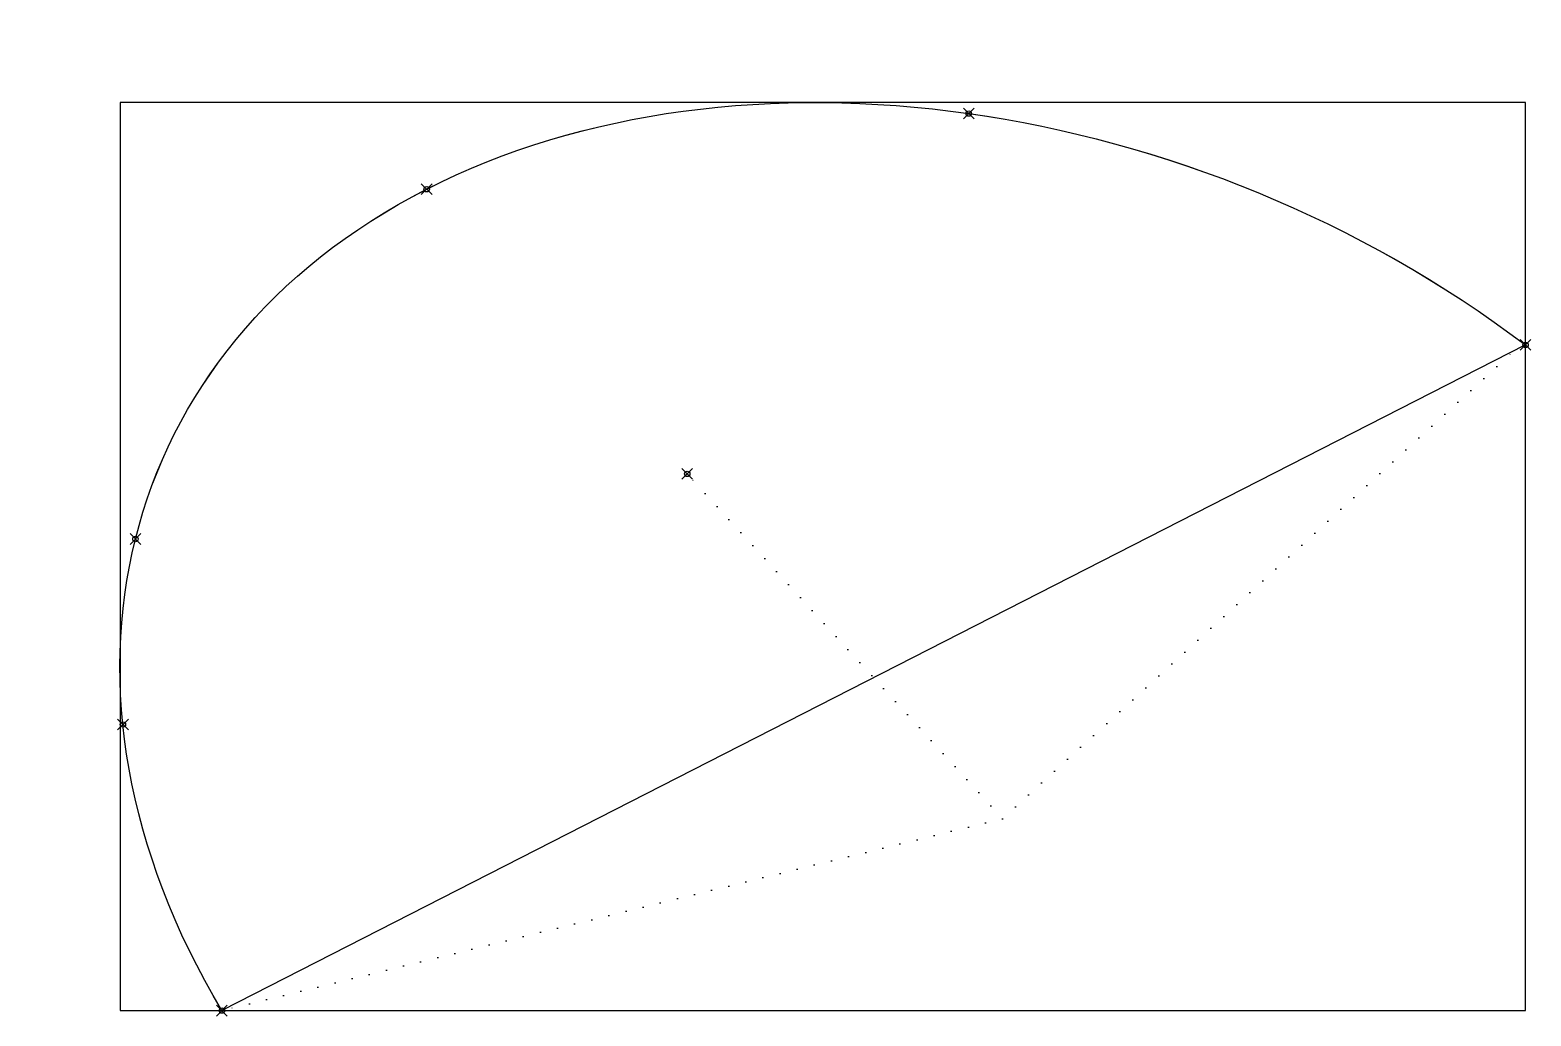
# Model space of a CAD drawing. Header units: millimetres. Extents: x -15 to 263, y 177 to 361.
import ezdxf

# ---------------------------------------------------------------- set-up
doc = ezdxf.new("R2010")
doc.units = ezdxf.units.MM
doc.header["$PDMODE"] = 35
doc.header["$PDSIZE"] = -5
doc.linetypes.add('DOTTED', pattern=[6.35, 0, -6.35])
for name, color, linetype in [('c', 7, 'Continuous'), ('centroid', 7, 'Continuous'), ('dp1', 4, 'Continuous'), ('dp2', 4, 'Continuous'), ('dp3', 4, 'Continuous'), ('p1', 7, 'Continuous'), ('p2', 7, 'Continuous'), ('p3', 7, 'Continuous')]:
    doc.layers.add(name, color=color, linetype=linetype)

msp = doc.modelspace()

# ---------------------------------------------------------------- linework, layer by layer
for p, q in [((1.25, 347.17, -56.31), (1.25, 347.17, 138.54)), ((262.38, 347.17, -56.31), (262.38, 347.17, 138.54)), ((1.25, 178.42, -56.31), (1.25, 178.42, 138.54)), ((262.38, 178.42, -56.31), (262.38, 178.42, 138.54))]:
    msp.add_line(p, q)
at = {"linetype": 'DOTTED', "ltscale": 0.5}
for q in [(260.21, 301.01, 130.51), (106.62, 278.16, 57.61), (20.17, 178.42, -56.31)]:
    msp.add_line((165.22, 214.09, 24.35), q, dxfattribs=at)
at = {"extrusion": (0.258819, 0.620885, -0.739942), "elevation": 157.67}
msp.add_lwpolyline([(-125.93, 369.96), (50.03, 89.72, 0.796408), (-125.93, 369.96)], format="xyb", dxfattribs=at)
for elevation in [-56.31, 138.54]:
    msp.add_lwpolyline([(1.25, 178.42), (262.38, 178.42), (262.38, 347.17), (1.25, 347.17), (1.25, 178.42)], dxfattribs=dict(elevation=elevation))
at = {"layer": 'c', "color": 3, "extrusion": (0.258819, 0.620885, -0.739942)}
msp.add_arc((-70.13, 209.64, 157.67), 169.76, 315.0568, 109.1931, dxfattribs=at)
at = {"layer": 'centroid', "color": 3}
msp.add_point((106.62, 278.16, 57.61), dxfattribs=at)
at = {"layer": 'dp1'}
msp.add_point((4.12, 266.06, 11.6), dxfattribs=at)
at = {"layer": 'dp2'}
msp.add_point((58.22, 331.06, 85.07), dxfattribs=at)
at = {"layer": 'dp3'}
msp.add_point((158.93, 345.12, 132.1), dxfattribs=at)
at = {"layer": 'p1'}
msp.add_point((20.17, 178.42, -56.31), dxfattribs=at)
at = {"layer": 'p2'}
msp.add_point((1.8, 231.59, -18.13), dxfattribs=at)
at = {"layer": 'p3'}
msp.add_point((262.38, 302.12, 132.19), dxfattribs=at)

doc.saveas('drawing.dxf')
